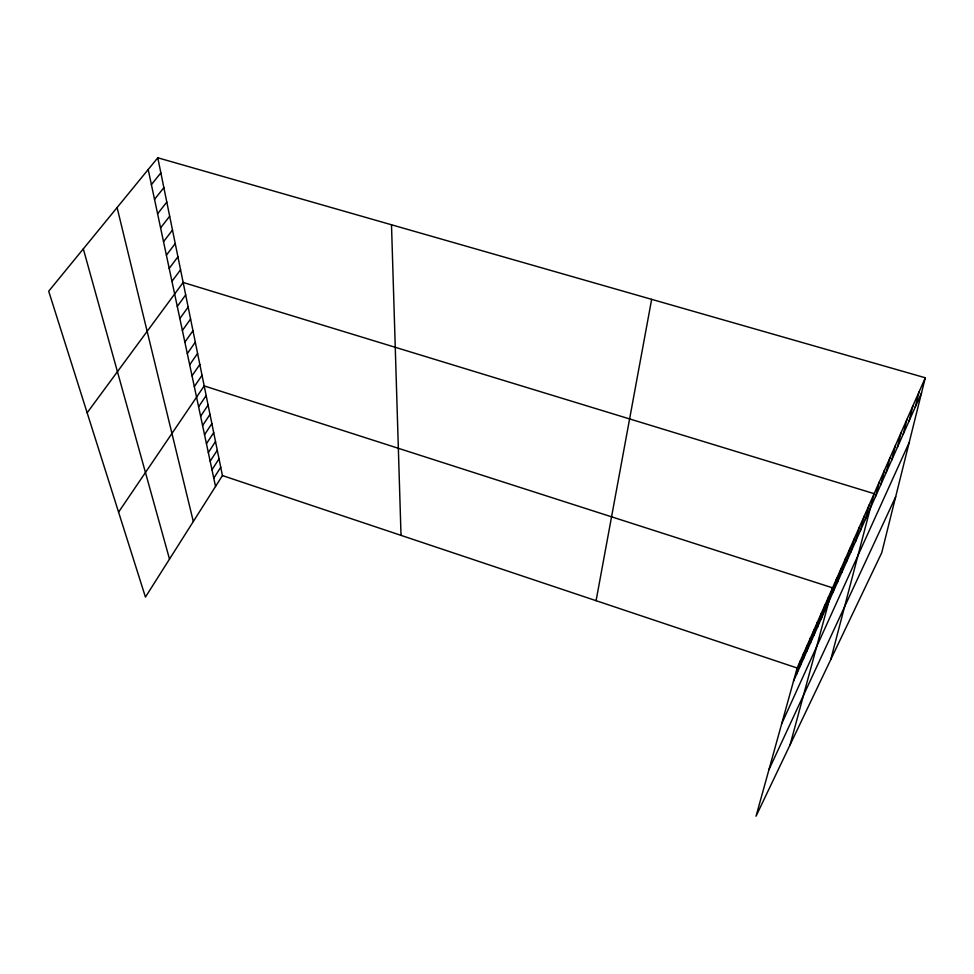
<?xml version="1.0" encoding="UTF-8"?>
<svg xmlns="http://www.w3.org/2000/svg" width="974" height="974" viewBox="0 0 974 974"><rect width="100%" height="100%" fill="white"/><g stroke="black" fill="none" stroke-linecap="round" stroke-linejoin="round"><path stroke-width="1.46" d="M596.088 600.69L651.655 299.347M925.3 377.778L881.738 552.733L756.031 816.212L797.158 668.018L925.3 377.778L157.788 157.788L48.7 291.214L145.443 597.086L222.437 475.568L157.788 157.788M915.243 407.12L919.042 391.962M909.132 420.878L912.93 405.781M903.166 434.294L906.989 419.27M891.685 460.154L895.508 445.264M897.358 447.383L901.169 432.419M886.157 472.609L889.968 457.792M875.48 496.655L879.291 481.984M880.752 484.772L884.575 470.028M830.737 659.641L874.141 493.672L183.149 282.46L87.149 412.793M860.359 530.684L864.169 516.232M865.289 519.592L869.1 505.08M855.549 541.52L859.36 527.141M846.248 562.473L850.034 548.252M850.85 552.112L854.648 537.818M837.336 582.525L841.11 568.463M841.743 572.602L845.529 558.467M790.097 744.83L832.563 587.833L204.199 385.911L118.572 512.129M833.026 592.241L836.788 578.252M817.503 627.171L821.24 613.462M821.204 618.855L824.941 605.085M824.966 610.381L828.716 596.538M810.331 643.339L814.045 629.764M813.887 635.328L817.612 621.692M800.044 666.484L803.733 653.128M803.404 658.911L807.105 645.482M806.837 651.192L810.551 637.702M796.744 673.923L800.421 660.64M793.493 681.24L921.514 393.009M781.672 723.828L909.168 442.561M768.949 769.667L895.678 496.777M213.769 478.21L220.745 467.264M211.991 469.797L219.028 458.815M210.165 461.25L217.287 450.232M208.326 452.557L215.51 441.502M206.439 443.718L213.696 432.626M204.528 434.721L211.869 423.593M202.592 425.577L209.994 414.413M200.62 416.275L208.095 405.074M198.599 406.803L206.159 395.578M194.313 386.593L202.044 375.294M192.012 375.806L199.84 364.471M189.674 364.812L197.588 353.44M187.3 353.599L195.299 342.191M184.865 342.154L192.974 330.722M182.382 330.478L190.587 319.009M179.861 318.571L188.165 307.078M177.28 306.42L185.681 294.891M171.948 281.34L180.567 269.761M169.196 268.41L177.938 256.795M166.396 255.188L175.235 243.561M163.522 241.686L172.483 230.034M160.588 227.892L169.671 216.216M157.593 213.781L166.798 202.093M154.525 199.366L163.863 187.653M151.396 184.61L160.856 172.885M222.437 475.568L797.158 668.018M83.314 248.869L169.513 559.1M117.099 207.559L193.327 521.516M148.194 169.525L215.534 486.476M391.499 224.775L401.02 535.371"/></g></svg>
